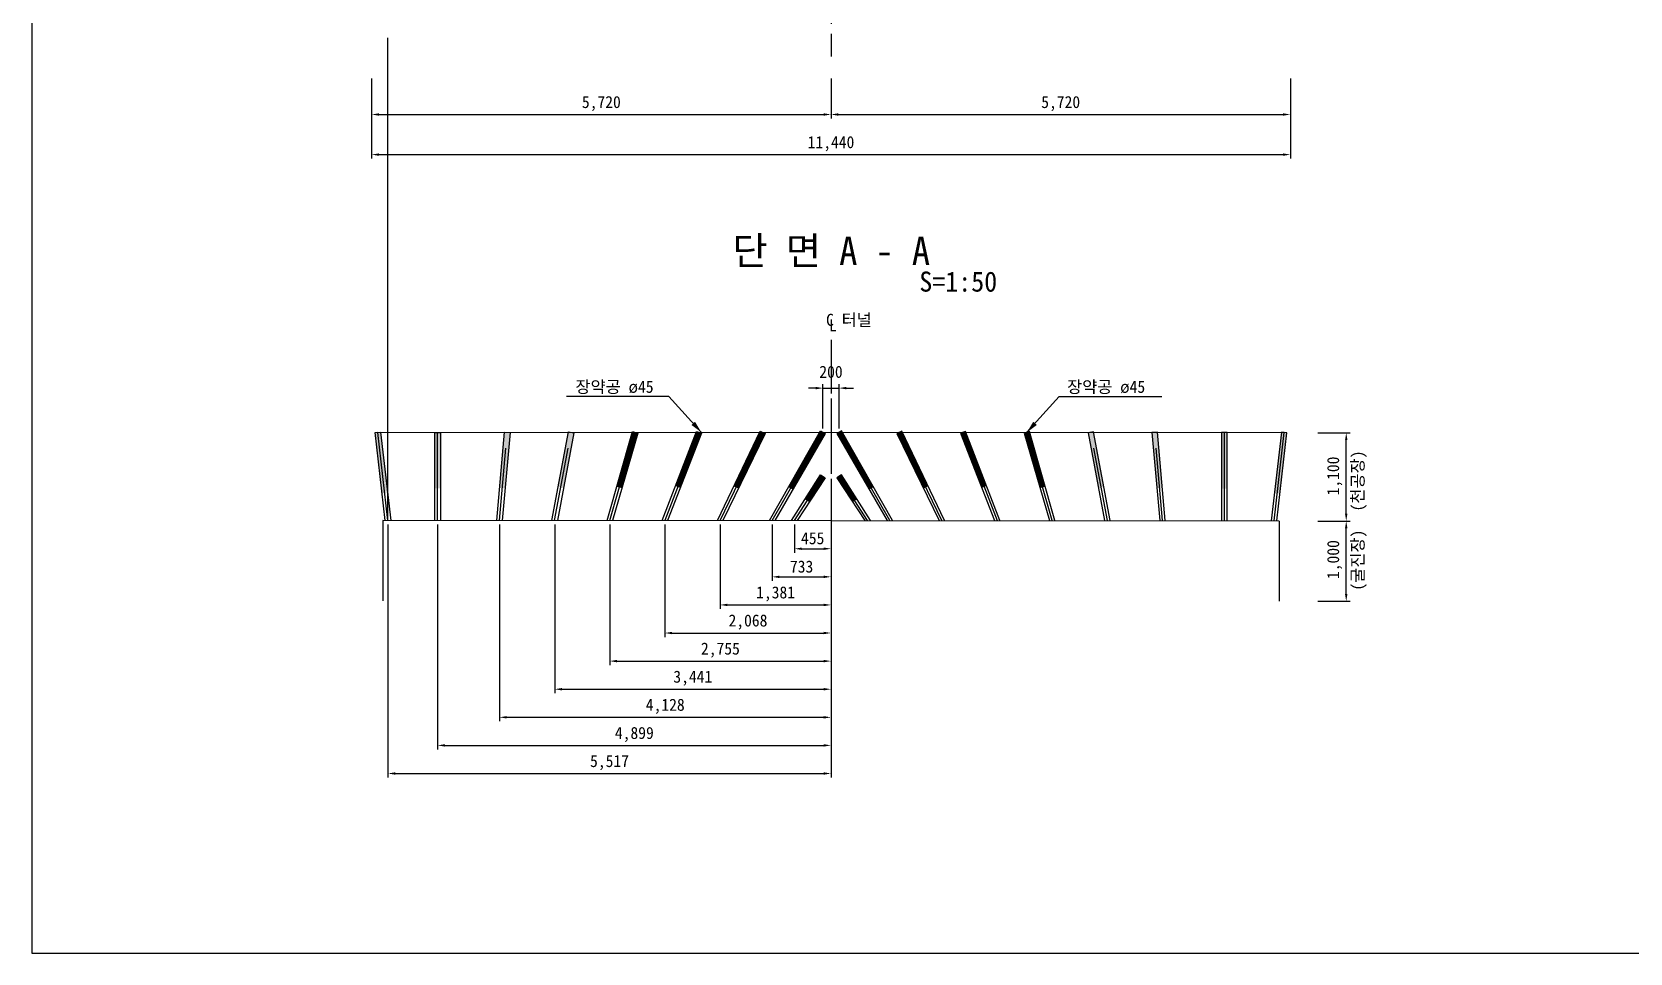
# Model space of a CAD drawing. Header units: millimetres. Extents: x -28226 to 41050, y 1277 to 31237.
# Drawn here: x 1250 to 21150, y 2900 to 14375 of the extents above; entities that cross this region are included whole.
import ezdxf
from ezdxf.enums import TextEntityAlignment as Align

# ---------------------------------------------------------------- set-up
doc = ezdxf.new("R2010")
doc.units = ezdxf.units.MM
doc.header["$LTSCALE"] = 500
doc.header["$PDMODE"] = 1
doc.linetypes.add('A-CENTR01', pattern=[2, 1.25, -0.25, 0.25, -0.25])
for name, color, linetype in [('CS-BLST', 4, 'Continuous'), ('CS-BLST-PATT', 1, 'Continuous'), ('CS-BLST-TEX3', 3, 'Continuous'), ('CS-CNTL', 1, 'A-CENTR01'), ('CS-DIML', 1, 'Continuous'), ('CS-DIMS', 1, 'Continuous'), ('CS-EXCV', 3, 'E-DIGLN01'), ('CS-LEAT', 3, 'Continuous'), ('CS-MISC', 2, 'Continuous'), ('CS-TEX1', 6, 'Continuous'), ('CS-TEXT', 3, 'Continuous'), ('CX-PAPR', 2, 'Continuous')]:
    doc.layers.add(name, color=color, linetype=linetype)
doc.styles.add('굴림체', font='')
doc.styles.get('굴림체').set_extended_font_data('GulimChe')
doc.linetypes.add('E-DIGLN01', pattern='A,0.9,-0.2,[19,kscals.shx,S=0.1,R=180,X=0,Y=0],0.9', length=2)
doc.dimstyles.new('DIM01-50', dxfattribs={"dimscale": 50, "dimtxt": 3, "dimasz": 1.8, "dimexe": 1, "dimexo": 1, "dimgap": 1, "dimtad": 1, "dimdec": 0, "dimzin": 9, "dimdsep": 46, "dimlunit": 6, "dimtxsty": '굴림체', "dimcen": 2.5, "dimclrt": 3, "dimadec": 4, "dimazin": 0, "dimtfac": 1, "dimtdec": 0, "dimtmove": 2, "dimatfit": 3, "dimfxl": 1, "dimtolj": 1, "dimtzin": 0, "dimarcsym": 0})

# ---------------------------------------------------------------- blocks, each defined once
blk = doc.blocks.new('*D57')
at = {"layer": 'CS-DIMS', "color": 0, "lineweight": -2, "transparency": 16777216}
for p, q in [((10745, 8237), (10745, 7887)), ((11200, 8237), (11200, 7887)), ((10835, 7937), (11110, 7937))]:
    blk.add_line(p, q, dxfattribs=at)
at = {"layer": 'CS-DIMS', "color": 0, "transparency": 16777216}
for points in [[(10835, 7952), (10835, 7922), (10745, 7937)], [(11110, 7952), (11110, 7922), (11200, 7937)]]:
    blk.add_solid(points, dxfattribs=at)
at = {"layer": 'Defpoints', "color": 0, "transparency": 16777216}
for p in [(10745, 8287, 0), (11200, 8287), (11200, 7937)]:
    blk.add_point(p, dxfattribs=at)
at = {"layer": 'CS-DIMS', "color": 3, "transparency": 16777216, "insert": (10972, 8067), "char_height": 150, "attachment_point": 5, "style": '굴림체'}
blk.add_mtext('\\A1;455', dxfattribs=at)
blk = doc.blocks.new('*D58')
at = {"layer": 'CS-DIMS', "color": 0, "lineweight": -2, "transparency": 16777216}
for p, q in [((10467, 8237), (10467, 7537)), ((11200, 8237), (11200, 7537)), ((10557, 7587), (11110, 7587))]:
    blk.add_line(p, q, dxfattribs=at)
at = {"layer": 'CS-DIMS', "color": 0, "transparency": 16777216}
for points in [[(10557, 7602), (10557, 7572), (10467, 7587)], [(11110, 7602), (11110, 7572), (11200, 7587)]]:
    blk.add_solid(points, dxfattribs=at)
at = {"layer": 'Defpoints', "color": 0, "transparency": 16777216}
for p in [(10467, 8287), (11200, 8287), (11200, 7587)]:
    blk.add_point(p, dxfattribs=at)
at = {"layer": 'CS-DIMS', "color": 3, "transparency": 16777216, "insert": (10834, 7714), "char_height": 150, "attachment_point": 5, "style": '굴림체'}
blk.add_mtext('\\A1;733', dxfattribs=at)
blk = doc.blocks.new('*D59')
at = {"layer": 'CS-DIMS', "color": 0, "lineweight": -2, "transparency": 16777216}
for p, q in [((9819, 8237), (9819, 7187)), ((11200, 7537), (11200, 7187)), ((9909, 7237), (11110, 7237))]:
    blk.add_line(p, q, dxfattribs=at)
at = {"layer": 'CS-DIMS', "color": 0, "transparency": 16777216}
for points in [[(9909, 7252), (9909, 7222), (9819, 7237)], [(11110, 7252), (11110, 7222), (11200, 7237)]]:
    blk.add_solid(points, dxfattribs=at)
at = {"layer": 'Defpoints', "color": 0, "transparency": 16777216}
for p in [(9819, 8287, 0), (11200, 7587), (11200, 7237)]:
    blk.add_point(p, dxfattribs=at)
at = {"layer": 'CS-DIMS', "color": 3, "transparency": 16777216, "insert": (10510, 7374), "char_height": 150, "attachment_point": 5, "style": '굴림체'}
blk.add_mtext('\\A1;1,381', dxfattribs=at)
blk = doc.blocks.new('*D60')
at = {"layer": 'CS-DIMS', "color": 0, "lineweight": -2, "transparency": 16777216}
for p, q in [((9132, 8237), (9132, 6837)), ((11200, 7187), (11200, 6837)), ((9222, 6887), (11110, 6887))]:
    blk.add_line(p, q, dxfattribs=at)
at = {"layer": 'CS-DIMS', "color": 0, "transparency": 16777216}
for points in [[(9222, 6902), (9222, 6872), (9132, 6887)], [(11110, 6902), (11110, 6872), (11200, 6887)]]:
    blk.add_solid(points, dxfattribs=at)
at = {"layer": 'Defpoints', "color": 0, "transparency": 16777216}
for p in [(9132, 8287, 0), (11200, 7237), (11200, 6887)]:
    blk.add_point(p, dxfattribs=at)
at = {"layer": 'CS-DIMS', "color": 3, "transparency": 16777216, "insert": (10166, 7024), "char_height": 150, "attachment_point": 5, "style": '굴림체'}
blk.add_mtext('\\A1;2,068', dxfattribs=at)
blk = doc.blocks.new('*D61')
at = {"layer": 'CS-DIMS', "color": 0, "lineweight": -2, "transparency": 16777216}
for p, q in [((8445, 8237), (8445, 6487)), ((11200, 6837), (11200, 6487)), ((8535, 6537), (11110, 6537))]:
    blk.add_line(p, q, dxfattribs=at)
at = {"layer": 'CS-DIMS', "color": 0, "transparency": 16777216}
for points in [[(8535, 6552), (8535, 6522), (8445, 6537)], [(11110, 6552), (11110, 6522), (11200, 6537)]]:
    blk.add_solid(points, dxfattribs=at)
at = {"layer": 'Defpoints', "color": 0, "transparency": 16777216}
for p in [(8445, 8287, 0), (11200, 6887), (11200, 6537)]:
    blk.add_point(p, dxfattribs=at)
at = {"layer": 'CS-DIMS', "color": 3, "transparency": 16777216, "insert": (9823, 6674), "char_height": 150, "attachment_point": 5, "style": '굴림체'}
blk.add_mtext('\\A1;2,755', dxfattribs=at)
blk = doc.blocks.new('*D62')
at = {"layer": 'CS-DIMS', "color": 0, "lineweight": -2, "transparency": 16777216}
for p, q in [((7759, 8237), (7759, 6137)), ((11200, 6487), (11200, 6137)), ((7849, 6187), (11110, 6187))]:
    blk.add_line(p, q, dxfattribs=at)
at = {"layer": 'CS-DIMS', "color": 0, "transparency": 16777216}
for points in [[(7849, 6202), (7849, 6172), (7759, 6187)], [(11110, 6202), (11110, 6172), (11200, 6187)]]:
    blk.add_solid(points, dxfattribs=at)
at = {"layer": 'Defpoints', "color": 0, "transparency": 16777216}
for p in [(7759, 8287, 0), (11200, 6537), (11200, 6187)]:
    blk.add_point(p, dxfattribs=at)
at = {"layer": 'CS-DIMS', "color": 3, "transparency": 16777216, "insert": (9479, 6324), "char_height": 150, "attachment_point": 5, "style": '굴림체'}
blk.add_mtext('\\A1;3,441', dxfattribs=at)
blk = doc.blocks.new('*D63')
at = {"layer": 'CS-DIMS', "color": 0, "lineweight": -2, "transparency": 16777216}
for p, q in [((17263, 9382), (17666, 9382)), ((17616, 8372), (17616, 9292)), ((17263, 8282), (17666, 8282))]:
    blk.add_line(p, q, dxfattribs=at)
at = {"layer": 'CS-DIMS', "color": 0, "transparency": 16777216}
for points in [[(17601, 9292), (17631, 9292), (17616, 9382)], [(17601, 8372), (17631, 8372), (17616, 8282)]]:
    blk.add_solid(points, dxfattribs=at)
at = {"layer": 'Defpoints', "color": 0, "transparency": 16777216}
for p in [(17213, 9382), (17616, 9382), (17213, 8282, 0)]:
    blk.add_point(p, dxfattribs=at)
at = {"layer": 'CS-DIMS', "color": 3, "transparency": 16777216, "insert": (17472, 8843), "char_height": 150, "attachment_point": 5, "rotation": 90, "style": '굴림체'}
blk.add_mtext('\\A1;1,100', dxfattribs=at)
blk = doc.blocks.new('*D64')
at = {"layer": 'CS-DIMS', "color": 0, "lineweight": -2, "transparency": 16777216}
for p, q in [((17263, 8282), (17666, 8282)), ((17616, 7372), (17616, 8192)), ((17263, 7282), (17666, 7282))]:
    blk.add_line(p, q, dxfattribs=at)
at = {"layer": 'CS-DIMS', "color": 0, "transparency": 16777216}
for points in [[(17601, 8192), (17631, 8192), (17616, 8282)], [(17601, 7372), (17631, 7372), (17616, 7282)]]:
    blk.add_solid(points, dxfattribs=at)
at = {"layer": 'Defpoints', "color": 0, "transparency": 16777216}
for p in [(17213, 8282), (17616, 8282), (17213, 7282)]:
    blk.add_point(p, dxfattribs=at)
at = {"layer": 'CS-DIMS', "color": 3, "transparency": 16777216, "insert": (17472, 7802), "char_height": 150, "attachment_point": 5, "rotation": 90, "style": '굴림체'}
blk.add_mtext('\\A1;1,000', dxfattribs=at)
blk = doc.blocks.new('*D65')
at = {"layer": 'CS-DIMS', "color": 0, "lineweight": -2, "transparency": 16777216}
for p, q in [((17263, 9382), (17666, 9382)), ((17616, 8372), (17616, 9292)), ((17263, 8282), (17666, 8282))]:
    blk.add_line(p, q, dxfattribs=at)
at = {"layer": 'CS-DIMS', "color": 0, "transparency": 16777216}
for points in [[(17601, 9292), (17631, 9292), (17616, 9382)], [(17601, 8372), (17631, 8372), (17616, 8282)]]:
    blk.add_solid(points, dxfattribs=at)
at = {"layer": 'Defpoints', "color": 0, "transparency": 16777216}
for p in [(17213, 9382), (17616, 9382), (17213, 8282, 0)]:
    blk.add_point(p, dxfattribs=at)
at = {"layer": 'CS-DIMS', "color": 3, "transparency": 16777216, "insert": (17472, 8843), "char_height": 150, "attachment_point": 5, "rotation": 90, "style": '굴림체'}
blk.add_mtext('\\A1;1,100', dxfattribs=at)
blk = doc.blocks.new('*D66')
at = {"layer": 'CS-DIMS', "color": 0, "lineweight": -2, "transparency": 16777216}
for p, q in [((17263, 8282), (17666, 8282)), ((17616, 7372), (17616, 8192)), ((17263, 7282), (17666, 7282))]:
    blk.add_line(p, q, dxfattribs=at)
at = {"layer": 'CS-DIMS', "color": 0, "transparency": 16777216}
for points in [[(17601, 8192), (17631, 8192), (17616, 8282)], [(17601, 7372), (17631, 7372), (17616, 7282)]]:
    blk.add_solid(points, dxfattribs=at)
at = {"layer": 'Defpoints', "color": 0, "transparency": 16777216}
for p in [(17213, 8282), (17616, 8282), (17213, 7282)]:
    blk.add_point(p, dxfattribs=at)
at = {"layer": 'CS-DIMS', "color": 3, "transparency": 16777216, "insert": (17472, 7802), "char_height": 150, "attachment_point": 5, "rotation": 90, "style": '굴림체'}
blk.add_mtext('\\A1;1,000', dxfattribs=at)
blk = doc.blocks.new('*D67')
at = {"layer": 'CS-DIMS', "color": 0, "lineweight": -2, "transparency": 16777216}
for p, q in [((5480, 13797), (5480, 13297)), ((11200, 13797), (11200, 13297)), ((5570, 13347), (11110, 13347))]:
    blk.add_line(p, q, dxfattribs=at)
at = {"layer": 'CS-DIMS', "color": 0, "transparency": 16777216}
for points in [[(5570, 13362), (5570, 13332), (5480, 13347)], [(11110, 13362), (11110, 13332), (11200, 13347)]]:
    blk.add_solid(points, dxfattribs=at)
at = {"layer": 'Defpoints', "color": 0, "transparency": 16777216}
for p in [(5480, 13847), (11200, 13847), (11200, 13347)]:
    blk.add_point(p, dxfattribs=at)
at = {"layer": 'CS-DIMS', "color": 3, "transparency": 16777216, "insert": (8340, 13483), "char_height": 150, "attachment_point": 5, "style": '굴림체'}
blk.add_mtext('\\A1;5,720', dxfattribs=at)
blk = doc.blocks.new('*D68')
at = {"layer": 'CS-DIMS', "color": 0, "lineweight": -2, "transparency": 16777216}
for p, q in [((11200, 13797), (11200, 13297)), ((16920, 13797), (16920, 13297)), ((11290, 13347), (16830, 13347))]:
    blk.add_line(p, q, dxfattribs=at)
at = {"layer": 'CS-DIMS', "color": 0, "transparency": 16777216}
for points in [[(11290, 13362), (11290, 13332), (11200, 13347)], [(16830, 13362), (16830, 13332), (16920, 13347)]]:
    blk.add_solid(points, dxfattribs=at)
at = {"layer": 'Defpoints', "color": 0, "transparency": 16777216}
for p in [(11200, 13847), (16920, 13847), (16920, 13347)]:
    blk.add_point(p, dxfattribs=at)
at = {"layer": 'CS-DIMS', "color": 3, "transparency": 16777216, "insert": (14060, 13483), "char_height": 150, "attachment_point": 5, "style": '굴림체'}
blk.add_mtext('\\A1;5,720', dxfattribs=at)
blk = doc.blocks.new('*D69')
at = {"layer": 'CS-DIMS', "color": 0, "lineweight": -2, "transparency": 16777216}
for p, q in [((5480, 13297), (5480, 12797)), ((16920, 13297), (16920, 12797)), ((5570, 12847), (16830, 12847))]:
    blk.add_line(p, q, dxfattribs=at)
at = {"layer": 'CS-DIMS', "color": 0, "transparency": 16777216}
for points in [[(5570, 12862), (5570, 12832), (5480, 12847)], [(16830, 12862), (16830, 12832), (16920, 12847)]]:
    blk.add_solid(points, dxfattribs=at)
at = {"layer": 'Defpoints', "color": 0, "transparency": 16777216}
for p in [(5480, 13347), (16920, 13347), (16920, 12847)]:
    blk.add_point(p, dxfattribs=at)
at = {"layer": 'CS-DIMS', "color": 3, "transparency": 16777216, "insert": (11200, 12983), "char_height": 150, "attachment_point": 5, "style": '굴림체'}
blk.add_mtext('\\A1;11,440', dxfattribs=at)
blk = doc.blocks.new('*D36')
at = {"layer": 'CS-DIMS', "color": 0, "lineweight": -2, "transparency": 16777216}
for p, q in [((11100, 9437), (11100, 9988)), ((11300, 9437), (11300, 9988)), ((11010, 9938), (10920, 9938)), ((11100, 9938), (11300, 9938)), ((11390, 9938), (11480, 9938))]:
    blk.add_line(p, q, dxfattribs=at)
at = {"layer": 'CS-DIMS', "color": 0, "transparency": 16777216}
for points in [[(11010, 9953), (11010, 9923), (11100, 9938)], [(11390, 9953), (11390, 9923), (11300, 9938)]]:
    blk.add_solid(points, dxfattribs=at)
at = {"layer": 'Defpoints', "color": 0, "transparency": 16777216}
for p in [(11300, 9938), (11100, 9387), (11300, 9387)]:
    blk.add_point(p, dxfattribs=at)
at = {"layer": 'CS-DIMS', "color": 3, "transparency": 16777216, "insert": (11200, 10140), "char_height": 150, "attachment_point": 5, "style": '굴림체'}
blk.add_mtext('\\A1;200', dxfattribs=at)
blk = doc.blocks.new('*D37')
at = {"layer": 'CS-DIMS', "color": 0, "lineweight": -2, "transparency": 16777216}
for p, q in [((7072, 8237), (7072, 5787)), ((11200, 6137), (11200, 5787)), ((7162, 5837), (11110, 5837))]:
    blk.add_line(p, q, dxfattribs=at)
at = {"layer": 'CS-DIMS', "color": 0, "transparency": 16777216}
for points in [[(7162, 5852), (7162, 5822), (7072, 5837)], [(11110, 5852), (11110, 5822), (11200, 5837)]]:
    blk.add_solid(points, dxfattribs=at)
at = {"layer": 'Defpoints', "color": 0, "transparency": 16777216}
for p in [(7072, 8287, 0), (11200, 6187), (11200, 5837)]:
    blk.add_point(p, dxfattribs=at)
at = {"layer": 'CS-DIMS', "color": 3, "transparency": 16777216, "insert": (9136, 5974), "char_height": 150, "attachment_point": 5, "style": '굴림체'}
blk.add_mtext('\\A1;4,128', dxfattribs=at)
blk = doc.blocks.new('*D38')
at = {"layer": 'CS-DIMS', "color": 0, "lineweight": -2, "transparency": 16777216}
for p, q in [((6302, 8237), (6302, 5437)), ((11200, 5787), (11200, 5437)), ((6392, 5487), (11110, 5487))]:
    blk.add_line(p, q, dxfattribs=at)
at = {"layer": 'CS-DIMS', "color": 0, "transparency": 16777216}
for points in [[(6392, 5502), (6392, 5472), (6302, 5487)], [(11110, 5502), (11110, 5472), (11200, 5487)]]:
    blk.add_solid(points, dxfattribs=at)
at = {"layer": 'Defpoints', "color": 0, "transparency": 16777216}
for p in [(6302, 8287, 0), (11200, 5837), (11200, 5487)]:
    blk.add_point(p, dxfattribs=at)
at = {"layer": 'CS-DIMS', "color": 3, "transparency": 16777216, "insert": (8751, 5623), "char_height": 150, "attachment_point": 5, "style": '굴림체'}
blk.add_mtext('\\A1;4,899', dxfattribs=at)
blk = doc.blocks.new('*D39')
at = {"layer": 'CS-DIMS', "color": 0, "lineweight": -2, "transparency": 16777216}
for p, q in [((5683, 8237), (5683, 5087)), ((11200, 5437), (11200, 5087)), ((5773, 5137), (11110, 5137))]:
    blk.add_line(p, q, dxfattribs=at)
at = {"layer": 'CS-DIMS', "color": 0, "transparency": 16777216}
for points in [[(5773, 5152), (5773, 5122), (5683, 5137)], [(11110, 5152), (11110, 5122), (11200, 5137)]]:
    blk.add_solid(points, dxfattribs=at)
at = {"layer": 'Defpoints', "color": 0, "transparency": 16777216}
for p in [(5683, 8287, 0), (11200, 5487), (11200, 5137)]:
    blk.add_point(p, dxfattribs=at)
at = {"layer": 'CS-DIMS', "color": 3, "transparency": 16777216, "insert": (8442, 5273), "char_height": 150, "attachment_point": 5, "style": '굴림체'}
blk.add_mtext('\\A1;5,517', dxfattribs=at)

msp = doc.modelspace()

# ---------------------------------------------------------------- linework, layer by layer
at = {"layer": 'CS-BLST'}
for p, q in [((5683.3, 8287.2), (5557.9, 9387.2)), ((6301.5, 8287.2), (6301.5, 9387.2)), ((9554.8, 9387.5), (9132.3, 8287.5)), ((12845.3, 9387.6), (13267.8, 8287.6)), ((16098.5, 8285), (16098.2, 9386.2)), ((16716.7, 8283.7), (16841.8, 9383.7)), ((6301.5, 8287.2), (6301.5, 9187.2)), ((7071.9, 8287.5, 0), (7152, 9188.3, 0)), ((7758.7, 8287.5), (7927.9, 9190.9)), ((14641.4, 8287.7), (14472.1, 9191.1)), ((15328.2, 8287.7, 0), (15248, 9188.5, 0)), ((16098.5, 8286.2), (16098.2, 9186.2))]:
    msp.add_line(p, q, dxfattribs=at)
for points in [[(5649.3, 8287.2), (5524.4, 9383.4), (5591.5, 9391), (5717.2, 8287.2)], [(6267.8, 8287.2), (6267.8, 9387.2), (6335.3, 9387.2), (6335.3, 8287.2)], [(16132.2, 8286.2), (16131.9, 9386.2), (16064.4, 9386.2), (16064.7, 8286.2)], [(16750.7, 8283.7), (16875.3, 9379.9), (16808.2, 9387.5), (16682.8, 8283.7)]]:
    msp.add_lwpolyline(points, dxfattribs=at)
at = {"layer": 'CS-BLST', "elevation": 0}
for points in [[(7038, 8287.5), (7136.1, 9390.5), (7203.4, 9384.5), (7105.8, 8287.5)], [(7724.3, 8287.5), (7931.6, 9393.7), (7997.9, 9381.3), (7793, 8287.5)], [(8412.3, 8287.5), (8727.2, 9396.6), (8792.9, 9378.4), (8478.8, 8287.5)], [(8445.5, 8287.5), (8759.8, 9387.5)], [(9098.8, 8287.5), (9523.5, 9399.5), (9586.1, 9375.4), (9166, 8287.5)], [(9784.9, 8287.5), (10319.5, 9402.3), (10380.1, 9372.7), (9853.3, 8287.5)], [(9819.1, 8287.5), (10349.8, 9387.5)], [(10432.7, 8287.5), (11070.6, 9404.2), (11129.4, 9370.7), (10501.9, 8287.5)], [(10467.3, 8287.5), (11100.1, 9387.5)], [(11967.5, 8287.7), (11329.4, 9404.2), (11270.6, 9370.7), (11898.4, 8287.7)], [(11933, 8287.7), (11299.9, 9387.5)], [(12615.2, 8287.6), (12080.6, 9402.3), (12020, 9372.7), (12546.9, 8287.6)], [(12581.1, 8287.6), (12050.3, 9387.5)], [(13301.3, 8287.6), (12876.6, 9399.6), (12813.9, 9375.5), (13234.1, 8287.6)], [(13987.9, 8287.6), (13672.9, 9396.7), (13607.2, 9378.5), (13921.3, 8287.6)], [(13954.6, 8287.6), (13640.3, 9387.6)], [(14675.8, 8287.7), (14468.5, 9393.9), (14402.1, 9381.4), (14607.1, 8287.7)], [(15362.1, 8287.7), (15263.9, 9390.7), (15196.7, 9384.7), (15294.3, 8287.7)], [(10708.9, 8287.5), (11071.2, 8856), (11128.1, 8819.3), (10780.4, 8287.5)], [(10744.7, 8287.5), (11100, 8837.7)], [(11691.4, 8287.6), (11328.9, 8856), (11272, 8819.3), (11619.8, 8287.6)], [(11655.6, 8287.6), (11300.1, 8837.7)]]:
    msp.add_lwpolyline(points, dxfattribs=at)
at = {"layer": 'CS-BLST-PATT', "const_width": 67.5, "elevation": 0}
for points in [[(8759.8, 9387.5), (8563.6, 8700.8)], [(9554.8, 9387.5), (9293.4, 8706.9)], [(10349.8, 9387.5), (10018.4, 8700.6)], [(11100.1, 9387.5), (10697.7, 8688)], [(11299.9, 9387.5), (11702.5, 8688.1)], [(12050.3, 9387.5), (12381.7, 8700.7)], [(12845.3, 9387.6), (13106.7, 8707)], [(13640.3, 9387.6), (13836.5, 8700.9)], [(11100, 8837.7), (10904.2, 8534.5)], [(11300.1, 8837.7), (11496, 8534.6)]]:
    msp.add_lwpolyline(points, dxfattribs=at)
at = {"layer": 'CS-BLST-PATT'}
for points in [[(5524.4, 9383.4), (5591.5, 9391), (5610.5, 8627.6), (5677.6, 8635.3)], [(6267.8, 9387.2), (6335.3, 9387.2), (6267.8, 8687.7), (6335.3, 8687.7)], [(7136.1, 9390.5), (7203.4, 9384.5), (7074.2, 8693.7), (7141.4, 8687.8)], [(7931.6, 9393.7), (7997.9, 9381.3), (7802.8, 8706.2), (7869.1, 8693.7)], [(14468.5, 9393.9), (14402.1, 9381.4), (14597.3, 8706.3), (14531, 8693.9)], [(15263.9, 9390.7), (15196.7, 9384.7), (15326, 8693.9), (15258.7, 8688)], [(16131.9, 9386.2), (16064.4, 9386.2), (16132.1, 8686.7), (16064.6, 8686.7)], [(16875.3, 9379.9), (16808.2, 9387.5), (16789.4, 8624.1), (16722.3, 8631.8)]]:
    msp.add_solid(points, dxfattribs=at)
at = {"layer": 'CS-CNTL'}
for p, q in [((11200, 24350.2), (11200, 14069.2)), ((11200, 10541.1), (11200.1, 5137.5, 0))]:
    msp.add_line(p, q, dxfattribs=at)
at = {"layer": 'CS-CNTL', "ltscale": 0.5}
msp.add_line((11200, 10309.7), (11200, 7624.5), dxfattribs=at)
at = {"layer": 'CS-DIML'}
for p, q in [((9182.4, 9834.1, 0), (7904.7, 9834.1, 0)), ((9182.4, 9834.1, 0), (9584.7, 9387.9, 0)), ((14042.7, 9833.8), (13640.3, 9387.6)), ((14042.7, 9833.8), (15320.3, 9833.9))]:
    msp.add_line(p, q, dxfattribs=at)
for points in [[(9584.7, 9387.9, 0), (9462, 9479.2, 0), (9506.6, 9519.4, 0)], [(13640.3, 9387.6), (13763, 9478.9), (13718.5, 9519.1)]]:
    msp.add_solid(points, dxfattribs=at)
at = {"layer": 'CS-EXCV'}
for p, q in [((16841.6, 9382.3), (5557.9, 9387.2)), ((16779.1, 8282.3), (5620.9, 8287.2)), ((5620.9, 8287.2), (5620.9, 7287.2)), ((16779.1, 8282.3), (16779.4, 7283.6))]:
    msp.add_line(p, q, dxfattribs=at)
at = {"layer": 'CS-MISC'}
msp.add_line((5683.3, 8287.2), (5683.3, 14302.4), dxfattribs=at)
at = {"layer": 'CX-PAPR'}
msp.add_lwpolyline([(1250, 2900), (41050, 2900), (41050, 28700), (1250, 28700)], close=True, dxfattribs=at)

# ---------------------------------------------------------------- texts
at = {"layer": 'CS-BLST-TEX3', "char_height": 150, "width": 10.273, "attachment_point": 5, "rotation": 90, "style": '굴림체'}
for s, insert in [('\\A1;(천공장)', (17777.6, 8781.4)), ('\\A1;(굴진장)', (17777.6, 7795.1, 0))]:
    msp.add_mtext(s, dxfattribs=dict(at, insert=insert))
at = {"layer": 'CS-LEAT', "style": '굴림체'}
msp.add_text('장약공 ø45', height=150, dxfattribs=at).set_placement((8017.5, 9879.6, 0))
msp.add_text('장약공 ø45', height=150, rotation=0.00277, dxfattribs=at).set_placement((14139.4, 9879.3))
at = {"layer": 'CS-TEX1', "style": '굴림체'}
msp.add_text('단 면 A - A', height=350, dxfattribs=at).set_placement((11202.3, 11473.9), align=Align.CENTER)
at = {"layer": 'CS-TEXT', "style": '굴림체'}
for s, height, p in [('S=1:50', 250, (12300.1, 11140.2)), ('C 터널', 150, (11138.7, 10713.7)), ('L', 150, (11176.1, 10646.2))]:
    msp.add_text(s, height=height, dxfattribs=at).set_placement(p)

# ---------------------------------------------------------------- dimensions: what is measured, and where the dimension line sits
at = {"layer": 'CS-DIMS'}
for base, p1, p2, picture, middle in [((11200, 13347), (5479.9, 13847), (11200, 13847), '*D67', (8340, 13483.1)), ((16920.1, 13347), (11200, 13847), (16920.1, 13847), '*D68', (14060, 13483.1)), ((16920.1, 12847), (5479.9, 13347), (16920.1, 13347), '*D69', (11200, 12983.2)), ((11200.1, 5137.2, 0), (5683.3, 8287.2), (11200.1, 5487.5, 0), '*D39', (8441.7, 5273.4, 0)), ((11200.1, 5487.2, 0), (6301.5, 8287.2), (11200.1, 5837.5, 0), '*D38', (8750.8, 5623.4, 0)), ((11200.1, 5837.5, 0), (7071.9, 8287.5, 0), (11200.1, 6187.5, 0), '*D37', (9136, 5973.7, 0)), ((11200.1, 6187.5, 0), (7758.7, 8287.5), (11200.1, 6537.5, 0), '*D62', (9479.4, 6323.7, 0)), ((11200.1, 6537.5, 0), (8445.5, 8287.5), (11200.1, 6887.5, 0), '*D61', (9822.8, 6673.6, 0)), ((11200.1, 6887.5, 0), (9132.3, 8287.5), (11200.1, 7237.5, 0), '*D60', (10166.2, 7023.6, 0)), ((11200.1, 7237.5, 0), (9819.1, 8287.5), (11200.1, 7587.5, 0), '*D59', (10509.6, 7373.7, 0)), ((11200.1, 7587.5, 0), (10467.3, 8287.5, 0), (11200.1, 8287.5, 0), '*D58', (10833.7, 7714.4, 0))]:
    dim = msp.add_linear_dim(base=base, p1=p1, p2=p2, dimstyle='DIM01-50', dxfattribs=at)
    dim.commit()
    dim.dimension.update_dxf_attribs({"geometry": picture, "text_midpoint": middle})
dim = msp.add_linear_dim(base=(11299.8, 9937.8), p1=(11099.8, 9387.5), p2=(11299.8, 9387.5), text='200', dimstyle='DIM01-50', dxfattribs=at)
dim.commit()
dim.dimension.update_dxf_attribs({"geometry": '*D36', "text_midpoint": (11199.8, 10139.5)})
for base, p1, p2, text, picture, middle in [((17615.8, 9382.3), (17212.8, 8282.3, 0), (17212.8, 9382.3), '1,100', '*D63', (17471.7, 8842.8)), ((17615.8, 9382.3), (17212.8, 8282.3, 0), (17212.8, 9382.3), '1,100', '*D65', (17471.7, 8842.8)), ((17615.8, 8282.3, 0), (17212.8, 7282.3, 0), (17212.8, 8282.3, 0), '1,000', '*D64', (17471.7, 7801.8, 0)), ((17615.8, 8282.3, 0), (17212.8, 7282.3, 0), (17212.8, 8282.3, 0), '1,000', '*D66', (17471.7, 7801.8, 0))]:
    dim = msp.add_linear_dim(base=base, p1=p1, p2=p2, angle=90, text=text, dimstyle='DIM01-50', dxfattribs=at)
    dim.commit()
    dim.dimension.update_dxf_attribs({"geometry": picture, "text_midpoint": middle, "dimtype": 160})
dim = msp.add_linear_dim(base=(11200.1, 7937.5, 0), p1=(10744.7, 8287.5, 0), p2=(11200.1, 8287.5, 0), dimstyle='DIM01-50', dxfattribs=at)
dim.commit()
dim.dimension.update_dxf_attribs({"geometry": '*D57', "text_midpoint": (10972.4, 8066.8, 0), "dimtype": 160})

doc.saveas('drawing.dxf')
